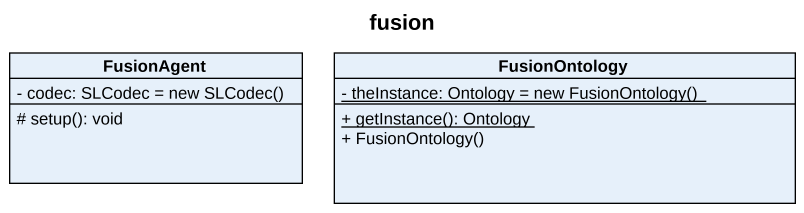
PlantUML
@startuml
title fusion
hide circle
hide empty members
skinparam classAttributeIconSize 0
class FusionAgent {
  {field} - codec: SLCodec = new SLCodec()
  # setup(): void
}
class FusionOntology {
  {static} {field} - theInstance: Ontology = new FusionOntology()
  {static} + getInstance(): Ontology
  + FusionOntology()
}
@enduml
